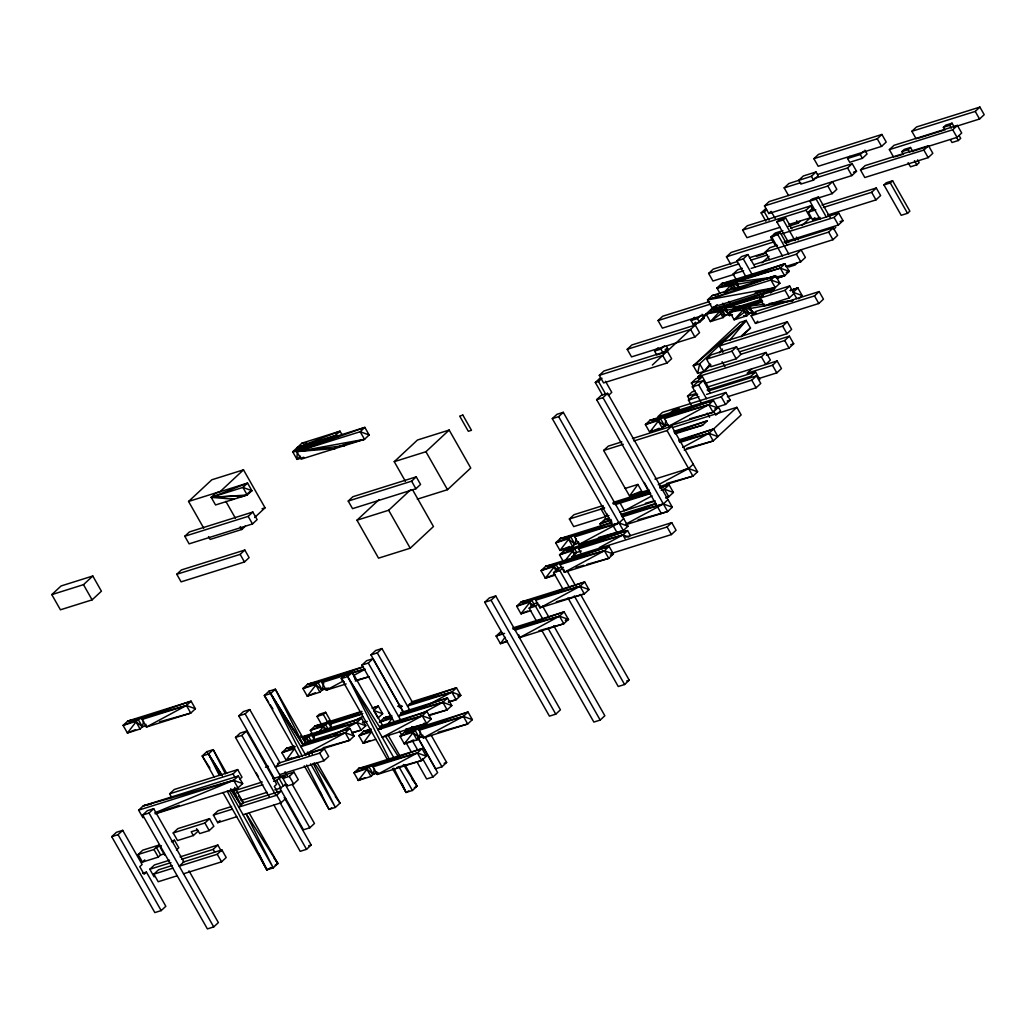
<?xml version="1.0" encoding="UTF-8"?>
<svg xmlns="http://www.w3.org/2000/svg" width="1036" height="1036" viewBox="0 0 1036 1036"><rect width="100%" height="100%" fill="white"/><g stroke="black" fill="none" stroke-linecap="round" stroke-linejoin="round"><path stroke-width="1.5" d="M762.146 300.686L750.245 304.934L750.142 308.508L792.786 300.764M145.843 724.229L146.413 727.026L186.454 705.503L191.103 701.178L144.418 717.262L142.1 719.424L146.413 727.026L190.766 713.105L195.416 708.766L191.103 701.178L127.739 721.056L123.09 725.394L127.402 732.983L140.067 729.007L142.398 726.845L143.551 721.367M363.403 666.692L307.575 684.213L302.926 688.539L307.239 696.14L319.917 692.165L322.235 689.989L323.685 683.151M313.636 739.73L314.219 736.985M330.212 729.059L331.649 722.221L361.771 711.849M376.728 771.678L377.298 774.462L417.353 752.952L422.002 748.614L375.317 764.697L372.986 766.873L377.298 774.462L421.665 760.541L426.314 756.202L422.002 748.614L358.624 768.505L353.975 772.83L358.288 780.432L370.966 776.443L373.284 774.28L374.449 768.803M420.486 732.258L419.321 737.723L417.003 739.898L404.325 743.874L400.013 736.285L404.662 731.947L468.039 712.056L472.351 719.657L467.702 723.983L423.335 737.904L419.023 730.315L421.354 728.153L468.039 712.056L463.39 716.394L423.335 737.904L422.766 735.12M611.603 522.403L560.308 538.5L555.659 542.825L559.971 550.427L572.636 546.451L574.967 544.276L576.12 538.811M665.85 420.564L664.698 426.042L662.38 428.205L649.701 432.18L645.389 424.592L650.038 420.253L713.415 400.375L717.728 407.964L713.079 412.302L668.712 426.223L664.4 418.622L666.718 416.459L713.415 400.375L708.766 404.713L668.712 426.223M710.955 364.905L703.988 371.406L697.642 373.387L699.676 363.804L746.166 320.474L750.478 328.062L741.18 336.739M195.416 708.766L186.454 705.503L138.086 719.256L127.402 732.983L135.574 729.629M363.416 666.925L317.922 682.4L307.239 696.14L315.423 692.786M304.273 740.973L310.787 734.071M319.269 731.52L325.317 724.216L362.794 713.519M387.49 724.63L392.139 718.207L379.461 722.183L384.11 717.857L391.66 715.487M365.099 777.635L358.288 780.432L368.971 766.692L417.353 752.952L426.314 756.202M472.351 719.657L463.39 716.394L415.009 730.134L404.325 743.874L413.869 739.963M611.629 522.766L570.655 536.687L559.971 550.427L569.515 546.516M659.246 428.269L649.701 432.18L660.385 418.453L708.766 404.713L717.728 407.964L714.71 409M554.907 574.307L545.363 578.217L556.047 564.49L609.077 546.412L613.39 554.001L608.741 558.339L564.374 572.26L560.062 564.659L562.393 562.496L604.428 550.738L609.077 546.412L545.7 566.291L541.051 570.629L545.363 578.217L555.218 575.122M588.992 589.575L580.03 586.311L531.649 600.051L520.966 613.791L516.653 606.202L521.302 601.864L584.68 581.986L588.992 589.575L584.343 593.913L539.976 607.821L535.664 600.232L537.995 598.07L584.68 581.986L580.03 586.311L539.976 607.821L539.406 605.037M505.076 637.231L500.427 643.654L496.115 636.065L500.764 631.727M564.775 561.124L574.527 548.679L627.557 530.6L630.432 535.664M603.392 506.902L601.074 509.065L605.387 516.666L607.238 514.089M642.216 492.035L637.904 484.434L629.538 496.011L603.664 450.453L608.313 446.115L621.885 441.854M609.88 523.724L611.745 521.147M710.152 363.947L703.988 371.406L699.676 363.804L693.33 365.799L697.642 373.387M719.411 352.771L722.506 349.041M729.707 340.352L746.166 320.474L739.821 322.468L693.33 365.799L697.241 363.053M724.319 292.256L730.471 285.56L716.938 288.021L719.813 293.084M51.8 594.612L61.098 585.949L92.787 576.003L101.411 591.193L92.113 599.857L60.425 609.803L51.8 594.612L83.489 584.667L92.787 576.003M203.742 528.166L188.565 501.45L211.81 479.785L243.499 469.839L265.061 507.808L254.61 517.56M243.978 495.687L211.227 497.371L215.876 493.032L247.565 483.1L251.877 490.688L247.228 495.014L215.54 504.959L211.227 497.371L247.565 483.1L242.916 487.425L211.227 497.371L233.916 499.197L230.873 499.507M243.499 469.839L220.254 491.517L188.565 501.45M184.796 536.247L189.446 531.921L252.823 512.03L257.135 519.619L252.486 523.957L189.109 543.848L184.796 536.247L248.174 516.368L252.823 512.03M303.794 457.252L297.008 459.388L292.696 451.8L301.994 443.123L340.015 431.196L342.178 434.99M346.296 444.133L344.858 445.48L296.814 451.605L301.463 447.267L364.84 427.389L369.153 434.978L364.504 439.316L301.126 459.194L296.814 451.605L364.84 427.389L360.191 431.714L296.814 451.605L335.353 448.459L330.678 449.469M300.492 456.138L297.008 459.388L297.345 447.461L340.015 431.196L330.717 439.86L292.696 451.8L297.397 451.307M176.78 574.268L181.429 569.929L244.807 550.038L249.119 557.64L244.47 561.965L181.093 581.856L176.78 574.268L240.158 554.377L244.807 550.038M208.534 536.609L210.14 539.419L241.815 529.474L245.312 526.223M348.225 501.061L352.875 496.723L416.252 476.845L420.564 484.434L415.915 488.759L352.538 508.65L348.225 501.061L411.603 481.17L416.252 476.845M405.426 481.351L394.25 461.667L417.495 440.002L449.171 430.057L470.745 468.013L447.5 489.691L417.327 499.158M394.25 461.667L425.938 451.722L449.171 430.057M412.704 489.989L433.462 526.547L410.217 548.212L378.541 558.158L356.967 520.202L379.059 499.611M356.967 520.202L388.655 510.256L410.735 489.665M813.882 158.689L818.531 154.351L881.908 134.46L886.22 142.061L881.571 146.387L818.194 166.278L813.882 158.689L877.259 138.798L881.908 134.46M811.046 200.272L768.803 213.52L764.49 205.931L769.139 201.593L851.864 175.589L856.513 171.251L852.201 163.662L817.495 174.553M788.487 195.467L784.174 187.879L788.823 183.54L811.382 176.301L816.031 171.976L818.194 175.77L813.545 180.096L800.867 184.071L798.704 180.277L803.353 175.952L816.031 171.976M780.16 227.272L746.956 237.684L742.644 230.096L747.293 225.757L810.67 205.866L812.833 209.673M765.863 221.173L761.149 212.885L765.798 208.56M761.149 212.885L764.322 211.888L766.64 209.725M768.803 213.52L771.134 211.357M617.003 532.53L552.305 418.635L556.954 414.309L563.286 412.315L627.984 526.21L623.335 530.536L578.982 544.457L574.669 536.868L576.987 534.705L619.023 522.947L623.672 518.609M599.287 375.33L603.936 370.992L667.313 351.113L671.626 358.702L666.977 363.04L603.6 382.919L599.287 375.33L662.664 355.439L666.977 363.04M627.22 349.3L631.869 344.962L695.247 325.071L699.559 332.673L694.91 336.998L631.533 356.889L627.22 349.3L690.598 329.409L694.91 336.998M707.627 313.947L662.367 328.153L658.054 320.564L662.703 316.226L709.479 301.554M734.058 274.385L712.936 281.015L708.624 273.413L713.273 269.088L737.412 261.512M730.781 264.374L726.469 256.786L731.118 252.447L771.859 239.666M552.305 418.635L558.637 416.653L563.286 412.315M602.382 394.91L595.324 382.478L599.973 378.153M274.734 779.163L238.785 715.889L243.434 711.564L249.78 709.569L279.966 762.716L275.317 767.054L319.684 753.133L324.333 748.795L328.645 756.397L323.996 760.722L279.629 774.643M142.942 817.741L138.63 810.152L143.279 805.814L238.345 775.99L242.657 783.579L238.008 787.917L155.206 813.895M595.324 382.478L598.484 381.494L601.981 378.244M111.72 836.661L116.369 832.322L122.701 830.341L142.113 864.503L139.782 866.666L144.095 874.267L146.426 872.092L165.838 906.267L161.189 910.592L154.843 912.587L111.72 836.661L118.052 834.666L122.701 830.341M354.195 736.026L345.234 732.763L305.18 754.273L349.546 740.351L354.195 736.026L349.883 728.438L345.234 732.763L300.867 746.684L305.516 742.346L275.33 689.199L268.984 691.193L264.335 695.532L299.482 757.394M238.785 715.889L245.131 713.908L249.78 709.569M226.703 773.426L213.196 749.65L206.863 751.644L202.214 755.982L214.193 777.065M268.622 702.24L264.335 695.532L270.681 693.537L275.33 689.199L303.198 744.521L345.234 732.763L349.546 740.351L323.077 747.759M788.668 242.644L776.896 221.937L779.227 219.774L785.56 217.78L791.841 228.826M746.36 277.441L736.946 260.878L741.595 256.539L747.94 254.558L754.998 266.977M188.979 870.849L218.376 922.597L213.727 926.922L207.394 928.916L142.696 815.034L147.345 810.696L153.691 808.702L183.877 861.848L179.228 866.187L217.249 854.26L221.898 849.921L226.211 857.51L221.562 861.848L183.54 873.775M209.907 768.052L202.214 755.982L208.547 753.988L213.196 749.65L225.343 773.762M864.892 150.194L867.041 153.988L862.392 158.327L849.714 162.302L847.565 158.495L849.883 156.332M776.896 221.937L783.242 219.943L785.56 217.78M142.696 815.034L149.042 813.04L153.691 808.702M171.808 797.603L169.645 793.809L174.294 789.471L237.671 769.593L241.984 777.181L239.653 779.344M736.946 260.878L743.291 258.883L747.94 254.558M661.344 513.532L596.645 399.65L601.294 395.312L607.627 393.33L672.325 507.213L667.676 511.551L626.379 524.514M775.006 244.897L770.693 237.296L775.342 232.97L782.892 230.601M820.033 219.114L809.828 201.165L812.159 199.003L818.492 197.008L830.263 217.715M847.565 158.495L860.243 154.519L863.726 151.269M269.049 796.49L235.509 737.425L240.158 733.1L246.49 731.105L276.677 784.252L274.359 786.428L277.946 792.747M735.948 279.137L733.074 274.074L737.723 269.748L742.242 268.324M764.49 205.931L827.868 186.04L832.517 181.714L836.829 189.303L832.18 193.641L817.093 198.368M814.361 178.412L847.552 167.987L852.201 163.662M707.562 299.883L712.211 295.545L775.588 275.667L779.901 283.255L775.252 287.594L711.874 307.472L707.562 299.883L775.588 275.667L770.939 280.005L707.562 299.883L775.252 287.594L770.939 280.005L779.901 283.255M596.645 399.65L602.978 397.656L607.627 393.33M782.465 255.97L771.483 236.635L777.816 234.654L780.147 232.478L787.205 244.91M809.828 201.165L816.174 199.171L818.492 197.008M235.509 737.425L241.841 735.443L246.49 731.105M666.265 346.05L667.702 348.575L663.053 352.913L656.72 354.895L654.558 351.1L658.041 347.85M742.644 230.096L806.021 210.204L810.67 205.866M608.274 395.597L611.771 392.346L605.49 381.3M729.603 284.045L731.934 281.87L784.951 263.804L789.264 271.393L784.615 275.731L776.974 278.127L784.615 275.731L780.302 268.13L784.951 263.804L721.587 283.683L716.938 288.021L729.603 284.045L731.766 287.84L734.744 288.927M702.071 314.258L704.234 318.052L699.585 322.377L693.252 324.372L691.09 320.577L694.573 317.327M654.558 351.1L660.89 349.106L664.387 345.856M769.593 259.596L765.28 252.007L769.929 247.669L777.466 245.299M820.136 217.418L812.587 219.787L808.274 212.199L812.923 207.86M788.267 226.314L798.121 223.232L800.452 221.056M691.09 320.577L697.422 318.583L700.919 315.332M693.252 324.372L695.57 322.209M860.489 169.93L865.138 165.605L928.515 145.713L932.827 153.302L928.178 157.64L864.801 177.532L860.489 169.93L923.866 150.052L928.515 145.713M652.356 365.048L706.591 314.504M711.305 310.101L717.197 304.61M761.991 262.859L769.075 256.255M802.084 225.485L810.333 217.793L806.021 210.204M812.587 219.787L814.918 217.625M893.679 157.239L889.367 149.637L894.016 145.312L957.381 125.421L961.693 133.009L957.044 137.348L911.784 151.554M721.069 307.847L725.381 315.436L720.901 313.817L710.372 321.587L719.606 311.538L706.06 313.986L710.709 309.66L721.069 307.847L729.344 314.193L725.381 315.436L723.05 317.612L710.372 321.587L706.06 313.986L718.738 310.01L721.069 307.847L774.086 289.769L770.603 293.02M916.174 138.889L911.861 131.3L916.51 126.975L979.888 107.084L984.2 114.672L979.551 119.011L953.897 127.065M346.141 683.928L326.249 690.17L321.937 682.582L324.255 680.419L364.737 669.101M164.426 853.742L160.619 854.946L158.301 857.109L142.45 862.082L138.138 854.48L142.787 850.155L159.389 844.949M169.645 793.809L233.022 773.918L237.671 769.593M903.444 154.39L901.864 151.632L904.195 149.456L910.527 147.475L912.884 151.619M138.138 854.48L153.988 849.52L156.306 847.344L161.383 845.752M173.219 832.944L177.868 828.606L209.544 818.673L213.856 826.262L209.207 830.6L199.702 833.579L197.552 829.784L191.22 831.766L193.369 835.56L177.532 840.533L173.219 832.944L204.895 822.998L209.544 818.673M328.58 688.008L326.249 690.17L342.825 681.274M142.45 862.082L144.781 859.906M781.261 233.981L834.071 217.418L838.72 213.079L843.032 220.681L838.383 225.006L784.058 242.048M725.381 315.436L719.67 309.142L710.709 309.66L727.402 305.866L725.07 308.029L729.396 315.617L729.966 315.074L727.233 311.823M901.864 151.632L908.209 149.637L910.527 147.475M387.71 760.113L341.375 678.567L346.024 674.229L352.37 672.247L382.724 725.666M751.178 268.389L796.438 254.196L801.087 249.857L805.399 257.446L800.75 261.784L785.664 266.524M238.345 775.99L233.696 780.315L154.843 812.833M750.763 308.029L747.215 305.309L753.107 312.406L749.157 313.649L746.827 315.812L734.148 319.787L729.836 312.199C741.038 309.285 750.336 303.211 761.719 300.427M355.503 679.499L352.37 672.247L347.72 676.573L341.375 678.567L344.133 682.413M403.703 712.522L370.953 654.881L375.602 650.543L381.934 648.562L413.092 703.392M394.69 722.714L361.952 665.06L366.602 660.722L372.934 658.741L403.289 712.172M172.157 842.372L174.475 840.209L178.788 847.798L176.47 849.973M370.953 654.881L377.285 652.887L381.934 648.562M765.28 252.007L828.645 232.116L833.294 227.791L837.606 235.379L832.957 239.717L754.312 264.53M823.361 207.459L871.652 192.307L876.301 187.982L880.613 195.571L875.964 199.909L827.673 215.061M797.396 262.859L795.065 265.022L788.733 267.003M361.952 665.06L368.285 663.079L372.934 658.741M793.964 293.576L789.315 297.915L763.959 305.866L759.647 298.264L764.296 293.939L789.652 285.988L796.801 298.64M833.423 229.552L835.754 227.376M944.949 130.083L943.382 127.324L945.713 125.162L952.045 123.167L954.402 127.311M154.118 876.857L149.806 869.256L154.455 864.93L169.554 860.191M883.954 184.939L886.272 182.776L892.605 180.782L909.867 211.15L907.536 213.312L901.203 215.307L883.954 184.939L890.287 182.945L892.605 180.782M943.382 127.324L949.727 125.33L952.045 123.167M321.302 724.034L316.99 716.446L319.308 714.27L325.654 712.289L329.966 719.878L327.635 722.04L323.323 714.452L325.654 712.289M236.713 816.718L217.702 822.688L213.39 815.086L218.039 810.761L231.624 806.5M294.056 745.946L286.506 748.316L281.857 752.654L286.169 760.243L298.847 756.267M193.369 835.56L198.018 831.235L196.581 828.696M751.126 315.799L755.775 311.473L819.139 291.582L823.452 299.171L818.803 303.509L755.438 323.4L751.126 315.799L814.49 295.92L819.139 291.582M722.882 352.344L719.282 346.011L723.931 341.686L787.308 321.795L791.621 329.383L786.971 333.721L737.179 349.339M177.208 875.77L158.197 881.74L153.872 874.138L158.521 869.813L172.106 865.552M706.565 359.142L711.214 354.817L736.557 346.853L740.87 354.454L736.22 358.78L710.877 366.744L706.565 359.142L731.908 351.191L736.557 346.853M889.367 149.637L952.731 129.759L957.381 125.421M908.145 162.665L910.502 166.809L916.834 164.828L919.152 162.652L917.585 159.894M361.745 711.343L314.97 726.016L310.321 730.354L312.471 734.148M911.861 131.3L975.239 111.422L979.888 107.084M759.647 298.264L785.003 290.313L789.652 285.988M217.702 822.688L220.033 820.512M693.757 387.14L691.4 382.996L696.05 378.658L702.382 376.677L709.44 389.096M699.468 379.215L698.031 376.677L702.68 372.338L766.057 352.46L770.37 360.049L765.721 364.387L761.408 356.798L766.057 352.46M314.633 740.222L312.471 736.415L317.12 732.089M755.438 323.4L757.756 321.225M331.481 728.178L329.331 724.384L331.649 722.221L314.97 726.016L325.317 724.216L328.192 729.266M702.382 376.677L697.733 381.002L691.4 382.996M802.175 295.571L797.862 287.982L793.213 292.307L802.175 295.571L798.691 298.821M700.932 402.072L692.307 386.881L696.956 382.543L703.302 380.562L710.359 392.981M950.439 139.743L952.006 142.502L958.352 140.52L960.67 138.358L959.103 135.587M692.307 386.881L698.652 384.887L703.302 380.562M689.678 399.987L687.515 396.192L692.165 391.867L695.182 390.909M649.701 432.18L652.02 430.018M670.538 412.729L672.856 410.567L679.202 408.572L676.871 410.735M273.569 781.338L276.638 780.367L278.969 778.204L285.301 776.223L282.983 778.386L287.296 785.974L293.628 783.993L298.277 779.655L293.965 772.066L272.844 778.696M691.31 405.141L688.435 400.077L693.084 395.752L697.604 394.327M282.983 778.386L289.316 776.391L293.965 772.066M181.494 859.323L213.183 849.378L217.832 845.039L221.432 851.372M274.812 789.898L280.963 787.969L283.281 785.793L287.089 784.602M608.961 515.539L573.698 526.599L569.386 519.01L574.035 514.685L603.159 505.542M633.838 440.986L667.029 430.562L671.678 426.236L697.565 471.794L692.916 476.12L659.712 486.531M234.654 787.412L243.382 802.796L238.733 807.135L276.767 795.208L281.416 790.869L242.178 803.185M484.731 602.253L489.38 597.914L495.726 595.933L560.424 709.815L555.775 714.154L549.43 716.135L484.731 602.253L491.077 600.258L495.726 595.933M719.282 346.011L782.659 326.133L787.308 321.795M373.685 710.476L378.334 706.138L382.647 713.726L377.998 718.065L373.685 710.476L382.647 713.726M243.059 814.723L281.08 802.796L285.729 798.458M301.126 737.101L361.486 718.168L365.799 725.757L361.15 730.095L351.968 732.97M725.886 392.489L662.509 412.367L657.86 416.705L721.237 396.814L725.886 392.489L730.199 400.077L725.55 404.416L716.498 407.252M751.786 368.907L747.137 373.232L772.493 365.281L777.142 360.955L781.455 368.544L776.806 372.882L758.909 378.49M371.095 728.994L363.545 731.351L358.896 735.689L363.209 743.278L375.887 739.303M740.973 354.247L784.731 340.52L789.38 336.182L793.693 343.771L789.043 348.109L766.407 355.206M599.43 547.539L622.908 534.939L627.557 530.6L564.18 550.492L559.531 554.817L563.118 561.149M759.854 379.565L755.542 371.976L750.893 376.314L707.135 390.041M675.135 433.812L702.667 425.174L707.316 420.849L674.112 431.261M649.52 491.595L622.403 500.932L620.085 503.107L624.397 510.696L652.02 495.855M706.539 394.392L751.799 380.199L756.448 375.861L760.761 383.45L756.112 387.788L727.44 396.788M380.147 726.145L426.923 711.473L380.238 727.557L377.907 729.72L422.274 715.798L426.923 711.473L431.235 719.062L426.586 723.4L382.219 737.321L422.274 715.798L431.235 719.062M717.067 414.18L720.551 410.929L718.194 406.785M609.168 518.091L604.648 519.502L599.999 523.84L601.437 526.366M411.227 701.994L456.487 687.787L409.803 703.871L407.485 706.034L451.838 692.126L456.487 687.787L460.813 695.376L456.164 699.714L448.51 702.11M545.363 578.217L547.694 576.055M400.712 712.638L447.487 697.966L400.802 714.05L398.471 716.226L442.838 702.304L447.487 697.966L451.8 705.555L447.151 709.893L428.8 715.656M580.704 552.654L578.541 548.86L580.859 546.684L622.908 534.939L628.878 537.101M563.144 589.484L553.561 572.61L558.21 568.285L562.017 567.093M573.478 559.336L572.04 556.811L576.689 552.473L581.287 551.022M553.561 572.61L559.893 570.629L563.39 567.378M684.2 450.038L713.26 440.922L741.154 414.931L736.842 407.329L708.948 433.333L682.711 447.422M536.35 620.836L529.163 608.184L533.812 603.858L537.606 602.654M529.163 608.184L535.495 606.202L537.826 604.027M661.382 490.145L664.439 489.186L669.088 484.848L673.4 492.45L668.751 496.775L665.695 497.746M512.846 627.945L564.141 611.849L517.456 627.933L515.125 630.095L559.492 616.174L564.141 611.849L568.453 619.437L563.804 623.763L519.45 637.684L518.881 634.9M658.21 484.848L688.59 468.531L693.239 464.193M358.288 780.432L360.606 778.256M279.526 787.606L303.483 829.784L309.816 827.79L314.465 823.465L292.23 784.304M626.081 523.983L663.364 503.962L668.013 499.624M249.287 813.195L277.894 863.545L273.245 867.87L266.912 869.864L222.973 792.527M273.841 804.92L300.194 851.32L306.539 849.326L311.188 845L284.175 797.448M572.04 556.811L667.093 526.974L671.742 522.649L676.055 530.238L671.406 534.576L611.616 553.328M392.502 768.544L406.073 792.449L412.419 790.468L417.068 786.13L405.089 765.034M418.078 737.839L435.651 768.764L441.983 766.782L446.633 762.444L431.455 735.728M417.055 762.082L426.638 778.942L432.983 776.961L437.632 772.623L417.663 737.477M567.935 597.927L618.259 686.505L624.591 684.511L629.24 680.173L580.523 594.418M541.945 630.678L593.861 722.066L600.194 720.085L604.843 715.746L553.729 625.77M693.33 365.799L746.166 320.474M741.88 335.444L750.478 328.062M724.747 293.02L731.766 287.84L730.535 283.178L721.587 283.683L738.267 279.888L735.948 282.051L738.746 286.985M247.928 493.188L251.877 490.688L242.916 487.425L247.228 495.014L241.051 496.296M331.779 807.834L329.034 809.414L304.273 765.824M271.031 867.495L266.912 869.864L258.858 854.13M275.149 865.125L277.894 863.545L246.231 813.907M393.835 768.129L406.073 792.449L408.819 790.869M414.322 787.71L417.068 786.13L403.367 764.49M249.43 492.035L251.877 490.688M627.984 526.21L619.023 522.947L578.982 544.457L578.412 541.673M353.872 675.33L364.918 669.398M352.978 721.6L362.639 716.407M334.732 734.369L356.837 722.506L361.486 718.168L303.004 738.474M519.45 637.684L559.492 616.174L568.453 619.437L565.449 620.473M429.746 703.988L451.838 692.126L460.813 695.376L457.653 695.946M420.745 714.167L442.838 702.304L451.8 705.555M240.494 804.182L243.382 802.796L238.707 796.244M661.978 427.156L664.698 426.042L660.385 418.453L645.389 424.592L658.067 420.616L664.698 426.042L668.505 424.851M640.442 491.543L629.538 496.011L649.158 489.847M601.074 509.065L603.794 507.951M613.338 504.04L650.427 493.097M605.387 516.666L608.106 515.539M610.903 519.373L599.999 523.84L611.266 520.305M574.967 544.276L570.655 536.687L555.659 542.825L568.324 538.85L574.967 544.276L578.774 543.084M142.398 726.845L138.086 719.256L123.09 725.394L135.755 721.419L142.398 726.845L146.193 725.653M576.689 552.473L574.527 548.679L559.531 554.817L572.209 550.841L575.524 553.561M558.922 569.541L556.047 564.49L541.051 570.629L553.729 566.653L558.158 570.266M322.235 689.989L317.922 682.4L302.926 688.539L315.604 684.563L322.235 689.989L327.311 688.409M534.524 605.115L531.649 600.051L516.653 606.202L529.331 602.227L533.747 605.84M527.79 610.994L520.966 613.791L530.82 610.696M502.939 633.268L496.115 636.065L504.571 633.41M507.251 640.857L500.427 643.654L507.472 641.439M325.317 724.216L310.321 730.354L322.986 726.378L327.415 729.991M294.133 747.616L281.857 752.654L294.535 748.678L286.169 760.243L291.621 758.002M399.378 707.536L402.11 706.423M379.461 722.183L391.737 717.158M371.173 730.665L358.896 735.689L371.574 731.714L363.209 743.278L370.033 740.494M416.601 738.849L419.321 737.723L415.009 730.134L400.013 736.285L412.691 732.297L419.321 737.723L423.128 736.531M373.284 774.28L368.971 766.692L353.975 772.83L366.653 768.854L373.284 774.28L377.091 773.089M292.696 451.8L335.366 435.534L338.358 436.622M784.951 263.804L737.334 280.756L780.302 268.13L789.264 271.393L786.246 272.339M790.416 290.624L797.862 287.982L790.313 290.339M790.326 290.572L797.862 287.982M674.177 432.258L707.316 420.849M678.968 440.935L713.597 428.995L717.909 436.596L708.948 433.333L679.37 441.608M660.061 487.969L669.088 484.848L659.893 487.736M655.969 503.768L621.328 515.708L663.364 503.962L672.325 507.213M610.372 555.037L613.39 554.001L604.428 550.738L560.062 564.659M372.312 708.21L378.334 706.138L372.3 708.028M156.54 813.079L179.202 805.322M917.689 138.423L943.343 130.368M784.174 187.879L800.776 182.673M895.182 156.76L902.732 154.39M853.496 172.196L856.513 171.251M821.975 205.024L876.301 187.982M808.274 212.199L815.824 209.829M789.212 224.423L810.333 217.793M790.429 228.231L838.72 213.079M773.801 234.473L780.147 232.478M770.693 237.296L773.711 236.35M726.469 256.786L773.245 242.1M840.015 221.626L843.032 220.681M785.016 242.942L833.294 227.791M749.481 257.718L766.083 252.512M756.435 256.332L763.972 253.962M708.624 273.413L738.798 263.947M750.867 260.166L767.469 254.947M733.074 274.074L743.628 270.759M780.302 268.13L735.948 282.051L772.053 277.363M658.054 320.564L710.864 303.988M763.325 296.024L725.07 308.029L743.913 305.581M761.641 299.339L734.485 307.86L729.836 312.199L743.382 309.738L734.148 319.787L744.664 312.017L749.157 313.649L744.832 306.047L734.485 307.86L743.447 307.355L749.157 313.649M701.696 318.842L704.234 318.052M335.366 435.534L297.345 447.461L298.782 449.987M762.613 301.916L748.847 306.229L753.159 313.817L756.228 312.859M729.396 315.617L732.452 314.659M665.164 349.365L667.702 348.575M739.587 351.813L789.38 336.182M262.043 508.754L265.061 507.808M790.675 344.716L793.693 343.771M698.031 376.677L761.408 356.798M705.361 383.32L777.142 360.955M707.264 387.127L755.542 371.976M687.515 396.192L696.58 393.356M708.171 391.012L756.448 375.861M688.435 400.077L698.989 396.762M664.4 418.622L708.766 404.713L713.079 412.302L689.717 418.829M727.181 401.023L730.199 400.077M632.452 438.539L671.678 426.236M673.478 427.22L736.842 407.329M603.664 450.453L623.271 444.302M678.891 439.886L713.597 428.995M679.888 442.45L708.948 433.333L713.26 440.922L686.803 448.329M625.226 488.409L637.904 484.434M654.946 479.085L688.59 468.531L697.565 471.794M613.26 502.369L649.481 491.012M569.386 519.01L604.648 507.951M615.384 504.584L650.673 493.499M619.696 512.173L654.985 501.1M621.237 514.296L655.943 503.405M622.066 516.912L663.364 503.962M574.669 536.868L619.023 522.947M578.541 548.86L622.908 534.939L625.058 538.733M625.744 537.075L671.742 522.649M142.1 719.424L186.454 705.503L190.766 713.105L159.635 721.807M535.664 600.232L580.03 586.311L584.343 593.913L556.319 601.748M321.937 682.582L364.763 669.139M513.649 629.124L559.492 616.174L563.804 623.763L538.901 630.73M355.309 681.053L369.088 676.728M565.436 620.383L568.453 619.437M316.99 716.446L323.323 714.452M329.331 724.384L361.447 714.309M397.643 706.254L400.66 705.309M303.315 739.29L306.138 738.409L309.453 741.116M312.471 736.415L356.837 722.506L365.799 725.757M362.704 722.856L367.301 721.419M304.61 742.631L349.883 728.438L303.198 744.521L268.984 691.193M265.475 767.262L268.492 766.316M277.557 763.48L324.333 748.795M138.63 810.152L233.696 780.315L242.657 783.579M419.023 730.315L463.39 716.394L467.702 723.983L438.124 732.258M235.12 790.52L262.276 781.999M236.7 792.903L262.82 784.705M241.012 800.504L267.133 792.307M626.702 680.976L629.24 680.173M213.39 815.086L232.401 809.129M372.986 766.873L417.353 752.952L421.665 760.541L396.749 767.508M171.458 841.154L174.475 840.209M444.107 763.247L446.633 762.444M180.109 856.876L217.832 845.039M149.806 869.256L170.94 862.625M142.618 873.283L146.426 872.092M182.673 862.237L221.898 849.921M153.872 874.138L172.895 868.181M308.65 845.79L311.188 845M763.299 295.907L726.469 306.721L774.086 289.769L710.709 309.66L715.436 308.806M750.245 304.934L762.522 301.321M776.832 277.907L784.615 275.731L775.2 276.949M674.643 433.009L702.667 425.174M683.928 469.839L688.59 468.531M666.446 483.527L692.916 476.12L667.029 430.562M661.331 490.054L664.439 489.186L673.4 492.45M645.402 503.302L654.739 500.699M665.643 497.643L668.751 496.775L664.439 489.186M638.098 519.813L667.676 511.551L602.978 397.656M598.432 537.503L623.335 530.536L558.637 416.653M576.042 567.482L583.825 565.306M586.946 564.426L608.741 558.339L604.428 550.738L564.374 572.26L563.804 569.463M358.158 679.733L369.049 676.689M409.803 703.871L451.838 692.126L456.164 699.714L448.368 701.89M362.432 722.416L365.553 721.548M400.802 714.05L442.838 702.304L447.151 709.893L430.031 714.685M351.8 732.711L361.15 730.095L356.837 722.506L302.654 737.01M380.238 727.557L422.274 715.798L426.586 723.4L406.345 729.059M776.896 277.777L784.615 275.731L775.148 277.441M755.153 292.916L775.252 287.594M342.113 445.234L364.504 439.316L360.191 431.714L369.153 434.978M724.125 315.177L727.168 314.491M749.417 313.04L752.46 312.341M660.385 418.453L650.038 420.253L666.718 416.459M663.454 425.783L668 424.747M613.299 503.004L622.403 500.932M609.077 518.725L604.648 519.502L609.194 518.466M570.655 536.687L560.308 538.5L576.987 534.705M573.724 544.017L576.754 543.33M574.527 548.679L564.18 550.492L580.859 546.684M556.047 564.49L545.7 566.291L562.393 562.496M531.649 600.051L521.302 601.864L537.995 598.07M512.911 628.969L517.456 627.933M138.086 719.256L127.739 721.056L144.418 717.262M317.922 682.4L307.575 684.213L324.255 680.419M320.992 689.73L327.052 688.344M391.504 716.562L384.11 717.857L391.699 716.122M295.377 746.762L286.506 748.316L294.094 746.593M370.94 730.056L363.545 731.351L371.134 729.629M415.009 730.134L404.662 731.947L421.354 728.153M418.078 737.464L422.623 736.428M368.971 766.692L358.624 768.505L375.317 764.697M372.041 774.022L378.101 772.636M151.165 804.053L143.279 805.814L233.696 780.315L238.008 787.917M726.301 282.828L721.587 283.683L731.934 281.87L739.018 287.322M737.243 284.33L771.988 278.024M712.211 295.545L718.505 294.405M740.779 306.721L734.485 307.86L751.178 304.066L748.847 306.229L764.555 304.195M726.365 310.308L734.265 308.87M301.463 447.267L309.337 445.843M296.814 451.605L364.504 439.316M650.038 420.253L657.912 418.829M604.648 519.502L609.362 518.647M560.308 538.5L565.021 537.645M564.18 550.492L570.473 549.339M545.7 566.291L548.847 565.721M521.302 601.864L526.029 601.01M307.575 684.213L313.869 683.074M127.739 721.056L132.453 720.201M314.97 726.016L319.684 725.161M384.11 717.857L388.837 716.99M363.545 731.351L369.839 730.212M286.506 748.316L292.799 747.176M404.662 731.947L412.535 730.522M358.624 768.505L363.351 767.637M613.118 503.444L616.07 502.926M399.041 706.643L401.994 706.125M302.538 737.282L308.456 736.246L311.331 741.31M339.303 446.399L344.858 445.48M237.879 497.138L243.421 496.218M769.269 303.574L792.812 300.518M301.994 443.123L306.695 442.644M306.76 446.503L297.345 447.461L300.414 448.484M211.227 497.371L247.228 495.014M743.615 315.669L746.827 315.812L742.514 308.223M737.852 283.851L734.304 281.132L739.225 287.037M744.832 306.047L753.107 312.406M726.987 309.829L723.439 307.109L728.36 313.014M735.288 288.422L730.535 283.178L716.938 288.021L730.186 283.501L731.766 287.84M751.009 310.023L753.742 313.286M341.375 678.567L344.237 682.426M346.024 674.229L381.106 729.318M206.863 751.644L222.235 775.459M300.829 735.793L305.516 742.346M335.34 796.529L340.028 803.094L335.379 807.42L329.034 809.414L306.708 765.06M274.151 858.3L277.894 863.545M411.616 778.295L417.068 786.13M309.22 754.791L307.511 752.11L308.935 754.946M314.348 762.846L340.028 803.094L316.977 762.535M270.331 704.92L272.895 708.935M230.795 788.875L241.064 804.972L233.204 789.367M385.392 736.091L398.225 756.371M302.382 756.487L270.681 693.537L303.224 745.298M219.36 775.446L208.547 753.988L222.248 775.783M230.821 789.406L241.09 805.749M975.239 111.422L979.551 119.011M952.731 129.759L957.044 137.348M949.727 125.33L951.294 128.101M956.785 137.762L958.352 140.52M923.866 150.052L928.178 157.64M908.209 149.637L909.776 152.396M914.477 160.684L916.834 164.828M877.259 138.798L881.571 146.387M890.287 182.945L907.536 213.312M860.243 154.519L862.392 158.327M871.652 192.307L875.964 199.909M847.552 167.987L851.864 175.589M827.868 186.04L832.18 193.641M811.382 176.301L813.545 180.096M834.071 217.418L838.383 225.006M816.174 199.171L826.365 217.12M828.645 232.116L832.957 239.717M796.684 220.694L798.121 223.232M796.542 237.102L798.108 239.873M783.242 219.943L795 240.65M796.438 254.196L800.75 261.784M771.328 211.707L775.239 218.609M814.49 295.92L818.803 303.509M777.816 234.654L788.797 253.975M764.322 211.888L769.023 220.176M785.003 290.313L789.315 297.915M782.659 326.133L786.971 333.721M743.291 258.883L752.693 275.459M784.731 340.52L789.043 348.109M731.934 281.87L735.521 288.202M772.493 365.281L776.806 372.882M728.943 301.398L730.38 303.936M722.856 303.198L724.293 305.737M718.738 310.01L723.05 317.612M751.799 380.199L756.112 387.788M731.908 351.191L736.22 358.78M722.079 361.668L724.954 366.731M697.422 318.583L699.585 322.377M721.237 396.814L725.55 404.416M698.652 384.887L706.487 398.692M713.545 411.124L715.902 415.268M707.212 413.105L709.556 417.249M660.89 349.106L663.053 352.913M658.067 420.616L662.38 428.205M598.484 381.494L605.542 393.913M644.237 482.452L647.824 488.772M667.093 526.974L671.406 534.576M568.324 538.85L572.636 546.451M572.209 550.841L574.358 554.636M566.938 570.512L575.731 585.975M559.893 570.629L569.476 587.503M574.268 595.933L624.591 684.511M553.729 566.653L556.604 571.717M542.54 606.086L548.938 617.326M535.495 606.202L542.683 618.855M548.277 628.697L600.194 720.085M529.331 602.227L531.481 606.021M425.938 451.722L447.5 489.691M491.077 600.258L555.775 714.154M411.603 481.17L415.915 488.759M388.655 510.256L410.217 548.212M424.268 723.076L425.874 725.886M377.285 652.887L410.036 710.541M425.213 737.256L441.983 766.782M411.693 726.586L413.286 729.396M412.069 727.635L413.675 730.445M412.691 732.297L417.003 739.898M368.285 663.079L401.036 720.719M405.827 729.15L407.42 731.973M412.211 740.403L417.806 750.245M422.597 758.676L432.983 776.961M399.482 731.144L401.877 735.366M405.879 742.398L411.473 752.24M388.474 712.004L390.624 715.798M388.306 735.508L399.495 755.192M394.043 758.119L347.72 676.573L389.51 759.543M398.834 766.562L412.419 790.468M248.174 516.368L252.486 523.957M225.848 501.359L235.431 518.22M240.222 526.664L241.815 529.474M366.653 768.854L370.966 776.443M315.604 684.563L319.917 692.165M240.158 554.377L244.47 561.965M322.986 726.378L325.149 730.173M319.684 753.133L323.996 760.722M306.138 738.409L308.288 742.203M310.632 751.346L312.212 754.143M270.681 693.537L305.827 755.399M310.619 763.843L335.379 807.42L313.222 763.454M289.316 776.391L293.628 783.993M285.068 771.716L287.451 775.912M245.131 713.908L281.067 777.181M285.055 784.2L309.816 827.79M278.969 778.204L283.281 785.793M276.638 780.367L280.963 787.969M276.767 795.208L281.08 802.796M241.841 735.443L275.382 794.495M280.173 802.926L306.539 849.326M256.306 773.024L258.456 776.819M233.022 773.918L235.172 777.712M208.547 753.988L220.526 775.083M229.319 790.546L273.245 867.87L246.089 813.985M83.489 584.667L92.113 599.857M204.895 822.998L209.207 830.6M217.249 854.26L221.562 861.848M213.183 849.378L214.62 851.903M135.755 721.419L140.067 729.007M149.042 813.04L213.727 926.922M160.321 847.526L164.633 855.114M156.306 847.344L160.619 854.946M153.988 849.52L158.301 857.109M118.052 834.666L161.189 910.592M320.266 792.255L321.717 795.117M227.285 791.18L266.912 869.864L259.052 854.26M402.097 783.773L406.073 792.449M352.37 672.247L355.426 679.668M719.67 309.142L706.06 313.986L719.321 309.479L720.901 313.817L719.67 309.142M743.447 307.355L729.836 312.199L743.097 307.679L744.664 312.017L743.447 307.355M462.859 415.099L459.686 416.096L468.311 431.274L471.484 430.29L462.859 415.099"/></g></svg>
